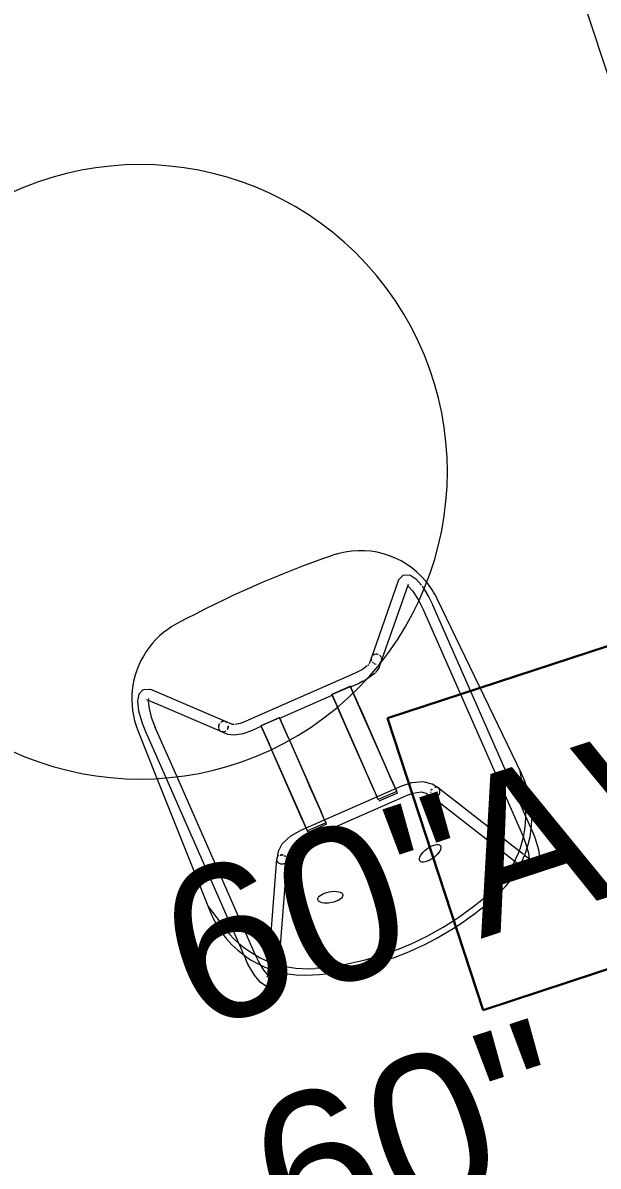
# Model space of a CAD drawing. Header units: inches. Extents: x 6664 to 8129, y 209 to 1287.
# Drawn here: x 7081.3 to 7115, y 1175.9 to 1242.9 of the extents above; entities that cross this region are included whole.
import ezdxf

# ---------------------------------------------------------------- set-up
doc = ezdxf.new("R2010")
doc.units = ezdxf.units.IN
doc.header["$MEASUREMENT"] = 0
for name, color, linetype, lineweight in [('A-ANNO-NOTE', 131, 'Continuous', 30), ('A-WALL-PATT', 111, 'Continuous', 13), ('I-FURN', 30, 'Continuous', 9), ('I-WALL', 2, 'Continuous', 9)]:
    doc.layers.add(name, color=color, linetype=linetype, lineweight=lineweight)
doc.styles.add('Swis721 Lt BT', font='swissl.ttf', dxfattribs={"height": 9})

# ---------------------------------------------------------------- blocks, each defined once
blk = doc.blocks.new('MEZ-Round_Top-Davis_Furniture-2 - 36x36x29-R-7001319-11th FLOOR POWER _ SIGNAL')
at = {"layer": 'I-FURN'}
for start, end in [(90, 270), (270, 90)]:
    blk.add_arc((0, 0), 18, start, end, dxfattribs=at)
blk = doc.blocks.new('HighTower_Eyes_Guest1 - HighTower_Eyes_Guest-V112-11th FLOOR POWER _ SIGNAL')
at = {"layer": 'I-FURN'}
for p, q in [((-8.471, 9.029), (-8.427, 8.964)), ((-8.427, 8.964), (-8.197, 8.536)), ((-8.327, 8.987), (-8.357, 8.936)), ((-8.302, 9.029), (-8.326, 8.989)), ((-7.715, 8.958), (-7.877, 9.259)), ((-4.629, 3.215), (-7.715, 8.958)), ((7.715, 8.958), (4.621, 3.199)), ((7.877, 9.259), (7.715, 8.958)), ((8.197, 8.536), (8.427, 8.964)), ((8.302, 9.029), (8.319, 9.001)), ((8.326, 8.989), (8.357, 8.938)), ((8.471, 9.029), (8.427, 8.964)), ((-8.175, 8.495), (-7.049, 6.398)), ((5.171, 2.904), (8.197, 8.536)), ((-9.199, 7.566), (-9.199, 7.229)), ((-8.574, -7.02), (-8.574, 7.566)), ((8.574, 7.566), (8.574, -3.887)), ((9.199, 7.229), (9.199, 7.566)), ((-9.199, 7.229), (-9.199, -7.02)), ((9.199, -4.117), (9.199, 7.185)), ((-7.036, 6.374), (-5.18, 2.919)), ((-9.968, 3.844), (-9.567, 5.453)), ((9.968, 3.844), (9.567, 5.453)), ((-9.978, 4.107), (-9.581, -7.252)), ((9.684, -4.295), (9.978, 4.107)), ((-5.162, 2.9), (-4.924, 2.564)), ((-4.414, 2.926), (-4.652, 3.262)), ((-4.414, 2.926), (-4.173, 2.748)), ((4.173, 2.748), (3.682, 2.601)), ((4.414, 2.926), (4.173, 2.748)), ((4.652, 3.262), (4.414, 2.926)), ((4.924, 2.564), (5.162, 2.9)), ((3.251, 2.567), (-3.251, 2.567)), ((-2.858, 2.223), (-1.677, 2.223)), ((-2.858, 2.103), (-2.858, 2.174)), ((-2.858, 2.174), (-2.858, 2.121)), ((-2.858, 2.121), (-1.677, 2.121)), ((-2.858, 2.037), (-2.858, 2.099)), ((-2.858, 2.099), (-2.858, 2.037)), ((-2.858, 1.758), (-2.858, 2.037)), ((-1.677, 2.161), (-1.677, 2.103)), ((-1.677, 2.037), (-1.677, 2.087)), ((-1.677, 2.087), (-1.677, 2.037)), ((-1.677, 2.037), (-1.677, 1.758)), ((1.677, 2.223), (2.858, 2.223)), ((1.677, 2.121), (1.677, 2.179)), ((1.677, 2.179), (1.677, 2.121)), ((1.677, 2.121), (2.858, 2.121)), ((1.677, 2.053), (1.677, 2.103)), ((1.677, 2.103), (1.677, 2.053)), ((1.677, 1.758), (1.677, 2.037)), ((2.858, 2.121), (2.858, 2.179)), ((2.858, 2.179), (2.858, 2.108)), ((2.858, 2.041), (2.858, 2.103)), ((2.858, 2.103), (2.858, 2.041)), ((2.858, 2.041), (2.858, 1.758)), ((3.682, 2.601), (3.251, 2.567)), ((4.924, 2.564), (4.508, 2.217)), ((-3.251, 1.942), (3.251, 1.942)), ((-2.858, 1.954), (-2.858, 1.45)), ((-2.858, 1.551), (-2.858, 1.758)), ((-2.858, 1.431), (-2.858, 1.551)), ((-2.858, 1.431), (-2.858, 0.384)), ((-2.858, -3.207), (-2.858, 1.431)), ((-1.677, 1.45), (-1.677, 1.954)), ((-1.677, 1.758), (-1.677, 1.662)), ((-1.677, 1.662), (-1.677, 1.431)), ((-1.677, 1.431), (-1.677, -3.207)), ((-1.677, 0.384), (-1.677, 1.431)), ((1.677, 1.962), (1.677, 1.758)), ((1.677, 1.551), (1.677, 1.758)), ((1.677, 1.75), (1.677, 1.45)), ((1.677, 1.431), (1.677, 1.551)), ((1.677, 1.431), (1.677, 0.384)), ((1.677, -3.197), (1.677, 1.431)), ((2.858, 0.384), (2.858, 1.956)), ((2.858, 1.758), (2.858, 1.662)), ((2.858, 1.662), (2.858, 1.431)), ((2.858, 1.431), (2.858, -3.127)), ((-2.858, 0.384), (-2.858, -0.754)), ((-1.677, -0.754), (-1.677, 0.384)), ((1.677, 0.384), (1.677, -0.181)), ((2.858, -0.754), (2.858, 0.384)), ((1.677, -0.181), (1.677, -0.754)), ((-2.858, -0.754), (-2.858, -1.82)), ((-1.677, -1.82), (-1.677, -0.754)), ((1.677, -0.754), (1.677, -1.82)), ((2.858, -1.82), (2.858, -0.754)), ((-2.858, -1.82), (-2.858, -2.448)), ((-1.677, -3.073), (-1.677, -1.82)), ((1.677, -1.82), (1.677, -3.073)), ((2.858, -3.073), (2.858, -1.82)), ((-2.858, -2.448), (-2.858, -3.073)), ((-2.858, -3.073), (-2.858, -4.233)), ((-2.858, -3.373), (-2.858, -3.207)), ((-1.677, -3.855), (-1.677, -3.073)), ((-1.677, -3.207), (-1.677, -3.535)), ((1.677, -3.073), (1.677, -3.197)), ((1.677, -3.245), (1.677, -4.557)), ((1.677, -3.535), (1.677, -3.245)), ((2.858, -3.127), (2.858, -3.073)), ((2.858, -3.127), (2.858, -3.207)), ((2.858, -3.207), (2.858, -3.127)), ((2.858, -3.23), (2.858, -3.535)), ((2.858, -3.373), (2.858, -3.23)), ((-2.858, -3.535), (-2.858, -3.373)), ((-2.858, -4.233), (-2.858, -3.535)), ((-1.677, -3.535), (-1.677, -3.855)), ((-1.677, -3.855), (-1.677, -4.602)), ((-1.677, -4.583), (-1.677, -3.855)), ((1.677, -4.557), (1.677, -3.535)), ((2.858, -4.582), (2.858, -3.405)), ((2.858, -3.535), (2.858, -4.582)), ((8.574, -3.887), (8.574, -7.02)), ((-3.836, -4.606), (-3.731, -4.599)), ((-3.697, -4.596), (-3.421, -4.578)), ((-2.858, -4.578), (-3.421, -4.578)), ((-2.858, -4.233), (-2.858, -4.583)), ((-2.858, -4.602), (-2.858, -4.233)), ((-2.858, -4.578), (-2.858, -4.589)), ((-2.858, -4.602), (-2.858, -4.578)), ((-2.858, -4.589), (-2.858, -4.614)), ((-1.677, -4.602), (-2.858, -4.602)), ((-2.858, -4.614), (-1.677, -4.614)), ((1.677, -4.578), (-1.677, -4.578)), ((-1.677, -4.589), (-1.677, -4.578)), ((-1.677, -4.578), (-1.677, -4.602)), ((-1.677, -4.614), (-1.677, -4.589)), ((1.677, -4.589), (1.677, -4.578)), ((1.677, -4.578), (1.677, -4.602)), ((1.677, -4.614), (1.677, -4.589)), ((1.677, -4.602), (2.858, -4.602)), ((2.858, -4.614), (1.677, -4.614)), ((3.421, -4.578), (2.858, -4.578)), ((2.858, -4.583), (2.858, -4.578)), ((2.858, -4.578), (2.858, -4.589)), ((2.858, -4.578), (2.858, -4.578)), ((2.858, -4.602), (2.858, -4.583)), ((2.858, -4.589), (2.858, -4.614)), ((3.984, -4.616), (3.421, -4.578)), ((4.52, -4.746), (3.984, -4.616)), ((9.199, -7.02), (9.199, -4.117)), ((9.581, -7.252), (9.684, -4.295)), ((-5.177, -5.295), (-8.377, -8.719)), ((-5.124, -5.238), (-5.177, -5.295)), ((-4.85, -4.951), (-5.128, -5.245)), ((-4.85, -4.951), (-4.565, -4.774)), ((-4.345, -5.356), (-4.279, -5.323)), ((-3.421, -5.203), (3.421, -5.203)), ((4.397, -5.381), (4.279, -5.323)), ((4.85, -4.951), (4.52, -4.746)), ((5.128, -5.245), (4.85, -4.951)), ((7.851, -8.157), (5.124, -5.239)), ((-7.92, -9.146), (-4.667, -5.665)), ((-4.673, -5.674), (-4.396, -5.38)), ((4.396, -5.38), (4.673, -5.674)), ((4.668, -5.666), (7.92, -9.146)), ((-8.547, -7.576), (-8.574, -7.02)), ((8.543, -7.661), (8.574, -7.02)), ((-9.074, -8.305), (-9.096, -8.146)), ((8.377, -8.719), (7.862, -8.168)), ((8.252, -8.719), (8.279, -8.678)), ((-8.383, -8.726), (-8.377, -8.719)), ((8.315, -9.333), (8.669, -9.188)), ((8.383, -8.726), (8.377, -8.719)), ((8.669, -9.188), (8.898, -8.853))]:
    blk.add_line(p, q, dxfattribs=at)
at = {"layer": 'I-FURN', "flags": 128}
for points in [[(-8.387, 9.629), (-8.728, 9.487), (-8.949, 9.15), (-9.106, 8.614), (-9.192, 7.871), (-9.199, 7.566)], [(-8.387, 9.629), (-8.046, 9.487), (-7.877, 9.259)], [(8.387, 9.629), (8.046, 9.487), (7.877, 9.259)], [(8.387, 9.629), (8.728, 9.487), (8.949, 9.15), (9.106, 8.614), (9.192, 7.871), (9.199, 7.566)], [(-8.381, 8.878), (-8.479, 8.562), (-8.525, 8.218)], [(8.381, 8.878), (8.479, 8.562), (8.525, 8.218)], [(-8.525, 8.218), (-8.561, 7.955), (-8.574, 7.566)], [(8.525, 8.218), (8.561, 7.955), (8.574, 7.566)], [(-4.173, 2.748), (-3.682, 2.601), (-3.251, 2.567)], [(-4.924, 2.564), (-4.508, 2.217), (-3.859, 1.998), (-3.251, 1.942)], [(4.508, 2.217), (3.859, 1.998), (3.251, 1.942)], [(-4.52, -4.746), (-3.984, -4.616), (-3.836, -4.606)], [(-4.237, -5.313), (-3.909, -5.236), (-3.421, -5.203)], [(4.237, -5.313), (3.909, -5.236), (3.421, -5.203)], [(-9.096, -8.146), (-9.18, -7.548), (-9.199, -7.02)], [(8.903, -8.845), (9.074, -8.305), (9.18, -7.548), (9.199, -7.02)], [(-8.32, -8.615), (-8.441, -8.267), (-8.543, -7.661), (-8.547, -7.576)], [(8.32, -8.615), (8.441, -8.267), (8.543, -7.661)], [(-8.315, -9.333), (-8.669, -9.188), (-8.903, -8.845), (-9.058, -8.354)], [(-8.315, -9.333), (-7.962, -9.188), (-7.92, -9.146)], [(8.314, -9.332), (7.962, -9.188), (7.92, -9.146)]]:
    blk.add_lwpolyline(points, dxfattribs=at)
at = {"layer": 'I-FURN'}
for centre, radius, start, end in [((0, -6.944), 17.943, 70.52754, 109.47246), ((0, -6.944), 17.943, 70.52754, 109.47246), ((0, -6.944), 17.568, 71.10821, 108.89179), ((-3.981, 4.316), 6, 109.47246, 182), ((-3.746, 4.001), 6, 108.89179, 166), ((3.746, 4.001), 6, 14, 71.10821), ((3.981, 4.316), 6, 358, 70.52754), ((-4.584, -7.077), 5, 182, 195.88605), ((4.584, -7.077), 5, 302.45578, 358), ((-4.584, -7.077), 5, 195.96473, 265.31633), ((4.584, -7.077), 5, 274.68367, 302.45578), ((0, 48.875), 61.139, 265.31633, 274.68367)]:
    blk.add_arc(centre, radius, start, end, dxfattribs=at)
for centre, major_axis in [((-3.194, 6.224), (0.731, 0.169)), ((3.194, 6.224), (-0.731, 0.169))]:
    blk.add_ellipse(centre, major_axis=major_axis, ratio=0.429347, dxfattribs=at)
for centre, major_axis, ratio, start_param, end_param in [((-4.904, 3.067), (0.275, 0.148), 0.846149, 2.575837, 3.546392), ((-4.904, 3.067), (0.275, 0.148), 0.846149, 1.528639, 2.575837), ((-4.907, 3.081), (0.255, 0.181), 0.826969, 2.348734, 2.610534), ((-4.907, 3.081), (0.255, 0.181), 0.826969, 2.610534, 2.872333), ((-4.907, 3.081), (0.255, 0.181), 0.826969, 3.134132, 3.328636), ((-4.907, 3.081), (0.255, 0.181), 0.826969, 3.670142, 3.899693), ((-4.904, 3.067), (0.275, 0.148), 0.846149, 0.834036, 1.005041), ((-4.907, 3.081), (0.255, 0.181), 0.826969, 4.507518, 4.704929), ((-4.904, 3.067), (0.275, 0.148), 0.846149, 4.670232, 4.932031), ((-4.904, 3.067), (0.275, 0.148), 0.846149, 0.550687, 0.743241), ((-4.904, 3.067), (0.275, 0.148), 0.846149, 0.245101, 0.481442), ((-4.904, 3.067), (0.275, 0.148), 0.846149, 5.193831, 5.348703), ((-4.904, 3.067), (0.275, 0.148), 0.846149, 0, 0.219642), ((-4.907, 3.081), (0.255, 0.181), 0.826969, 6.042005, 6.283185), ((-4.904, 3.067), (0.275, 0.148), 0.846149, 6.241028, 6.283185), ((-4.907, 3.081), (0.255, 0.181), 0.826969, 5.50754, 5.687096), ((4.896, 3.052), (-0.275, 0.148), 0.846149, 0.345403, 0.565756), ((4.896, 3.052), (-0.275, 0.148), 0.846149, 0.042157, 0.217142), ((4.896, 3.052), (-0.275, 0.148), 0.846149, 6.063543, 6.325342), ((4.896, 3.052), (-0.275, 0.148), 0.846149, 0.827555, 1.089355), ((4.907, 3.081), (-0.255, 0.181), 0.826969, 0, 0.24118), ((4.907, 3.081), (-0.255, 0.181), 0.826969, 1.144881, 1.316457), ((4.896, 3.052), (-0.275, 0.148), 0.846149, 5.801744, 5.998375), ((4.896, 3.052), (-0.275, 0.148), 0.846149, 1.354803, 1.853974), ((4.907, 3.081), (-0.255, 0.181), 0.826969, 1.606635, 1.840056), ((4.896, 3.052), (-0.275, 0.148), 0.846149, 5.016345, 5.278145), ((4.907, 3.081), (-0.255, 0.181), 0.826969, 1.940439, 2.101855), ((4.896, 3.052), (-0.275, 0.148), 0.846149, 3.969148, 5.016345), ((4.896, 3.052), (-0.275, 0.148), 0.846149, 2.218705, 2.398351), ((4.896, 3.052), (-0.275, 0.148), 0.846149, 2.707661, 2.92195), ((4.907, 3.081), (-0.255, 0.181), 0.826969, 2.887254, 3.141593), ((4.896, 3.052), (-0.275, 0.148), 0.846149, 2.92195, 3.969148), ((4.907, 3.081), (-0.255, 0.181), 0.826969, 3.141593, 3.149053), ((4.907, 3.081), (-0.255, 0.181), 0.826969, 3.479886, 3.672652), ((-4.9, -5.46), (-0.227, 0.214), 0.915808, 0.244358, 0.450885), ((-4.9, -5.46), (-0.227, 0.214), 0.915808, 6.210471, 6.461589), ((-4.895, -5.452), (-0.228, 0.213), 0.916448, 0.009723, 0.194429), ((-4.895, -5.452), (-0.228, 0.213), 0.916448, 0, 0.009723), ((-4.895, -5.452), (-0.228, 0.213), 0.916448, 6.085588, 6.283185), ((-4.9, -5.46), (-0.227, 0.214), 0.915808, 5.948672, 6.135181), ((-4.895, -5.452), (-0.228, 0.213), 0.916448, 5.769309, 6.031109), ((-4.9, -5.46), (-0.227, 0.214), 0.915808, 5.846447, 5.948672), ((-4.9, -5.46), (-0.227, 0.214), 0.915808, 5.686873, 5.846447), ((-4.895, -5.452), (-0.228, 0.213), 0.916448, 5.56365, 5.74036), ((-4.895, -5.452), (-0.228, 0.213), 0.916448, 4.511012, 4.953354), ((-4.895, -5.452), (-0.228, 0.213), 0.916448, 4.198513, 4.460312), ((-4.9, -5.46), (-0.227, 0.214), 0.915808, 4.146457, 4.377876), ((4.896, -5.452), (0.228, 0.213), 0.916448, 1.333117, 2.084672), ((4.9, -5.46), (0.227, 0.214), 0.915808, 1.708067, 1.90531), ((4.9, -5.46), (0.227, 0.214), 0.915808, 1.381711, 1.64351), ((4.896, -5.452), (0.228, 0.213), 0.916448, 0.777465, 0.963998), ((4.896, -5.452), (0.228, 0.213), 0.916448, 0.513876, 0.700969), ((4.9, -5.46), (0.227, 0.214), 0.915808, 0.433971, 0.596313), ((4.9, -5.46), (0.227, 0.214), 0.915808, 0.148004, 0.325533), ((4.896, -5.452), (0.228, 0.213), 0.916448, 0, 0.197494), ((4.9, -5.46), (0.227, 0.214), 0.915808, 0, 0.072714), ((4.896, -5.452), (0.228, 0.213), 0.916448, 6.273463, 6.283185), ((4.896, -5.452), (0.228, 0.213), 0.916448, 6.011663, 6.273463), ((4.9, -5.46), (0.227, 0.214), 0.915808, 6.0941, 6.283185), ((-4.9, -5.46), (-0.227, 0.214), 0.915808, 0.507583, 0.712684), ((-4.9, -5.46), (-0.227, 0.214), 0.915808, 0.784447, 0.974484), ((-4.895, -5.452), (-0.228, 0.213), 0.916448, 0.533321, 0.702853), ((-4.9, -5.46), (-0.227, 0.214), 0.915808, 0.974484, 1.236283), ((-4.895, -5.452), (-0.228, 0.213), 0.916448, 1.05692, 1.064219), ((-4.9, -5.46), (-0.227, 0.214), 0.915808, 1.578955, 1.986222), ((-4.895, -5.452), (-0.228, 0.213), 0.916448, 1.580519, 1.75543), ((-4.895, -5.452), (-0.228, 0.213), 0.916448, 1.842318, 1.99431), ((-4.9, -5.46), (-0.227, 0.214), 0.915808, 2.105874, 2.283481), ((-4.895, -5.452), (-0.228, 0.213), 0.916448, 2.104118, 2.283912), ((-4.9, -5.46), (-0.227, 0.214), 0.915808, 2.283481, 2.54528), ((-4.895, -5.452), (-0.228, 0.213), 0.916448, 2.365917, 2.550664), ((-4.895, -5.452), (-0.228, 0.213), 0.916448, 2.889516, 3.413115), ((-4.9, -5.46), (-0.227, 0.214), 0.915808, 3.068879, 3.330678), ((-4.895, -5.452), (-0.228, 0.213), 0.916448, 3.44224, 3.65847), ((-4.895, -5.452), (-0.228, 0.213), 0.916448, 3.715896, 3.900759), ((4.896, -5.452), (0.228, 0.213), 0.916448, 2.870071, 3.393669), ((4.9, -5.46), (0.227, 0.214), 0.915808, 2.952507, 3.141593), ((4.9, -5.46), (0.227, 0.214), 0.915808, 3.141593, 3.214307), ((4.896, -5.452), (0.228, 0.213), 0.916448, 3.444857, 3.655469), ((4.9, -5.46), (0.227, 0.214), 0.915808, 3.476106, 3.64927), ((4.896, -5.452), (0.228, 0.213), 0.916448, 3.721868, 3.917268), ((4.9, -5.46), (0.227, 0.214), 0.915808, 3.737905, 3.91334), ((4.896, -5.452), (0.228, 0.213), 0.916448, 3.990302, 4.179068), ((4.896, -5.452), (0.228, 0.213), 0.916448, 4.52041, 4.702666), ((4.9, -5.46), (0.227, 0.214), 0.915808, 4.523304, 4.703854), ((4.896, -5.452), (0.228, 0.213), 0.916448, 4.784237, 4.964466), ((4.9, -5.46), (0.227, 0.214), 0.915808, 4.785103, 4.967793), ((4.896, -5.452), (0.228, 0.213), 0.916448, 5.047749, 5.226265), ((4.9, -5.46), (0.227, 0.214), 0.915808, 5.046902, 5.232443), ((4.896, -5.452), (0.228, 0.213), 0.916448, 5.311152, 5.488065), ((4.9, -5.46), (0.227, 0.214), 0.915808, 5.308702, 5.498538), ((4.896, -5.452), (0.228, 0.213), 0.916448, 5.574685, 5.749864), ((4.9, -5.46), (0.227, 0.214), 0.915808, 5.570501, 5.770366)]:
    blk.add_ellipse(centre, major_axis=major_axis, ratio=ratio, start_param=start_param, end_param=end_param, dxfattribs=at)

msp = doc.modelspace()

# ---------------------------------------------------------------- hatches: boundary and pattern name
at = {"layer": 'A-WALL-PATT', "lineweight": 9}
h = msp.add_hatch(dxfattribs=at)
h.set_pattern_fill('FP_1', color=256, style=0, pattern_type=2)
h.set_pattern_definition([(0, (0, 0), (30.72, 7.68), [1.267, -21.773, 1.267, -21.773, -122.88]), (0, (0, 0), (30.72, 7.68), [-46.08, 1.267, -44.813, 1.267, -21.773, -53.76]), (0, (0, 0), (30.72, 7.68), [-115.2, 1.267, -14.093, 1.267, -37.133]), (120, (11.52, 3.84), (-22.011075, 22.7643), [1.267, -21.773, 1.267, -21.773, -122.88]), (120, (11.52, 3.84), (-22.011075, 22.7643), [-46.08, 1.267, -44.813, 1.267, -21.773, -53.76]), (120, (11.52, 3.84), (-22.011075, 22.7643), [-115.2, 1.267, -14.093, 1.267, -37.133]), (240, (15.36, 19.2), (-8.708925, -30.4443), [1.267, -21.773, 1.267, -21.773, -122.88]), (240, (15.36, 19.2), (-8.708925, -30.4443), [-46.08, 1.267, -44.813, 1.267, -21.773, -53.76]), (240, (15.36, 19.2), (-8.708925, -30.4443), [-115.2, 1.267, -14.093, 1.267, -37.133])])
h.paths.add_polyline_path([(7149.548, 1136.137), (7150.09, 1136.489), (7104.928, 1274.199), (7104.386, 1273.845), (7149.432, 1136.489)], flags=0)

# ---------------------------------------------------------------- linework, layer by layer
at = {"layer": 'A-ANNO-NOTE'}
for p, q in [((7119.736, 1207.788), (7102.632, 1202.179)), ((7102.632, 1202.179), (7108.241, 1185.075)), ((7108.241, 1185.075), (7125.345, 1190.684))]:
    msp.add_line(p, q, dxfattribs=at)
at = {"layer": 'I-WALL', "lineweight": 13}
msp.add_line((7104.386, 1273.845), (7149.548, 1136.137), dxfattribs=at)

# ---------------------------------------------------------------- block references
at = {"layer": 'I-FURN'}
for name, p, rotation in [('MEZ-Round_Top-Davis_Furniture-2 - 36x36x29-R-7001319-11th FLOOR POWER _ SIGNAL', (7088.144, 1216.61), 36.75761586146329), ('HighTower_Eyes_Guest1 - HighTower_Eyes_Guest-V112-11th FLOOR POWER _ SIGNAL', (7099.706, 1198.668), 203.7576158614631)]:
    msp.add_blockref(name, p, dxfattribs=dict(at, rotation=rotation))

# ---------------------------------------------------------------- texts
at = {"layer": 'A-ANNO-NOTE', "lineweight": 9, "char_height": 9, "attachment_point": 1, "rotation": 18.15692, "style": 'Swis721 Lt BT'}
for s, insert, width in [('AV', (7105.287, 1197.795), 18.18), ('60"', (7088.546, 1192.305), 20.604), ('60"', (7093.833, 1179.014), 20.604)]:
    msp.add_mtext(s, dxfattribs=dict(at, insert=insert, width=width))

doc.saveas('drawing.dxf')
